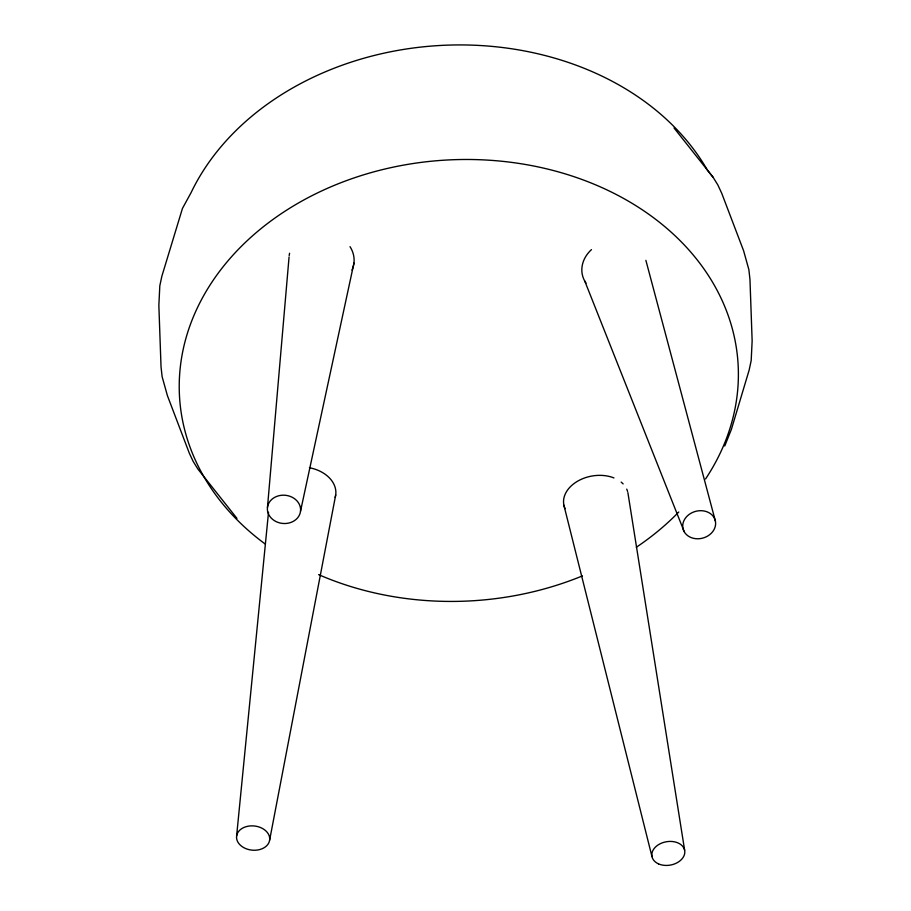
<?xml version="1.0" encoding="UTF-8"?>
<svg xmlns="http://www.w3.org/2000/svg" width="911" height="911" viewBox="0 0 911 911"><rect width="100%" height="100%" fill="white"/><g stroke="black" fill="none" stroke-linecap="round" stroke-linejoin="round"><path stroke-width="1.37" d="M267.47 507.45L289.06 257.016M236.621 835.979L268.517 512.244M269.633 840.136A16.637 12.139 6.2 0 0 246.346 826.607A16.637 12.139 6.2 0 0 243.408 847.435A16.637 12.139 6.2 0 0 269.633 840.136L335.704 494.946M300.516 511.276A16.637 14.143 5.8 0 0 277.206 496.233A16.637 14.143 5.8 0 0 274.257 520.568A16.637 14.143 5.8 0 0 300.516 511.276L353.946 263.108M724.735 446.026L731.396 429.366L749.149 370.094L751.188 360.528L752.144 340.93L749.969 279.495L748.876 269.679L743.604 250.753L721.706 193.223L717.834 184.933L713.051 177.224L674.038 127.973M713.051 177.224L707.403 170.141A279.757 220.758 -3.3 0 0 444.363 45.265A279.757 220.758 -3.3 0 0 191.003 192.79L182.462 208.403L161.851 276.261L159.812 285.815L158.856 305.424L161.031 366.86L162.124 376.676L167.396 395.602L189.294 453.131L193.166 461.421L197.949 469.131L236.962 518.382M584.771 281.066L684.218 531.705M645.888 260.364L715.408 521.149A16.637 13.847 -15 0 1 693.419 538.299A16.637 13.847 -15 0 1 688.705 514.761A16.637 13.847 -15 0 1 715.42 521.149M563.886 505.195L651.991 856.647M627.884 492.6L684.639 850.214M265.021 543.89A279.757 220.758 -3.3 0 1 240.31 247.382A279.757 220.758 -3.3 0 1 612.408 192.551A279.757 220.758 -3.3 0 1 705.547 478.981M678.775 512.016A279.757 220.758 -3.3 0 1 636.345 547.238M582.391 575.911A279.757 220.758 -3.3 0 1 318.634 574.625M309.41 467.73A32.602 23.8 6.2 0 1 335.18 497.383M586.024 283.105A32.602 27.136 -15 0 1 591.467 249.614M350.018 246.665A32.602 27.729 5.8 0 1 351.976 270.111M289.186 255.604A32.602 27.729 5.8 0 1 289.596 253.224M565.059 508.668A32.602 23.208 -10.1 0 1 576.492 481.862A32.602 23.208 -10.1 0 1 613.957 477.933M621.165 482.113A32.602 23.208 -10.1 0 1 623.135 483.923M626.711 489.139A32.602 23.208 -10.1 0 1 627.577 491.439M658.539 863.89A16.637 11.843 -10.1 0 0 684.719 853.322A16.637 11.843 -10.1 0 0 661.682 843.074A16.637 11.843 -10.1 0 0 658.539 863.89"/></g></svg>
